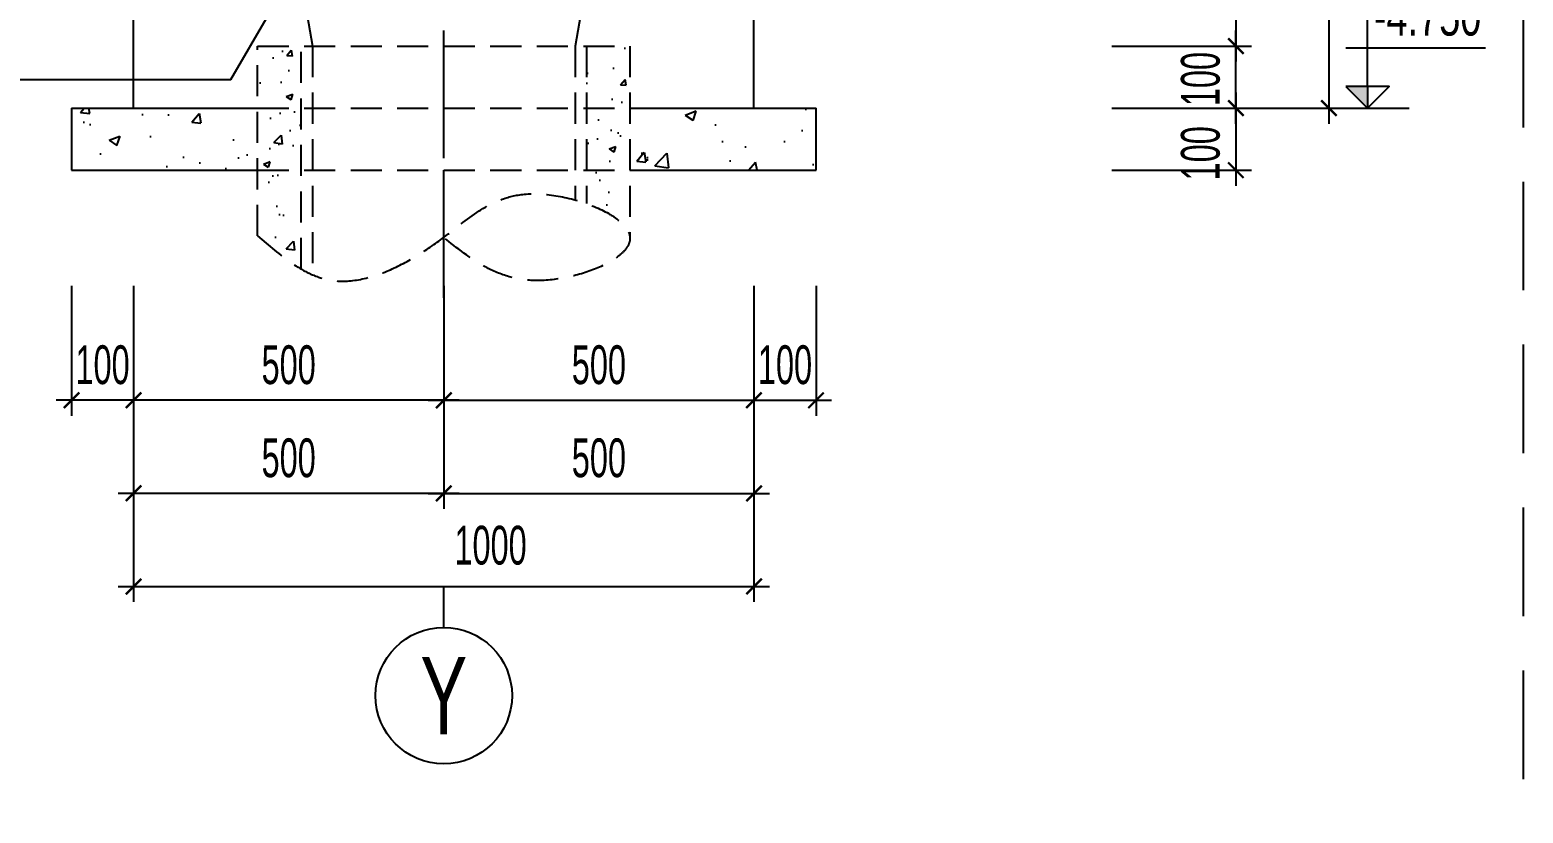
# Model space of a CAD drawing. Header units: metres. Extents: x 71 to 322128, y -14 to 304634.
# Drawn here: x 280690 to 283097, y 293291 to 294553 of the extents above; entities that cross this region are included whole.
import ezdxf
from ezdxf.enums import TextEntityAlignment as Align

# ---------------------------------------------------------------- set-up
doc = ezdxf.new("R2010")
doc.units = ezdxf.units.M
doc.header["$LTSCALE"] = 1000
doc.header["$MEASUREMENT"] = 0
doc.header["$PDMODE"] = 3
doc.linetypes.add('CENTER2', pattern=[1.125, 0.75, -0.125, 0.125, -0.125])
doc.linetypes.add('HIDDEN', pattern=[0.375, 0.25, -0.125])
doc.layers.get('0').update_dxf_attribs({"linetype": 'CONTINUOUS'})
doc.layers.get('Defpoints').update_dxf_attribs({"linetype": 'CONTINUOUS'})
for name, color, linetype in [('CDC.01.AXIS', 160, 'CENTER2'), ('CDC.02.DIM', 1, 'CONTINUOUS'), ('CDC.03.BORDER', 3, 'CONTINUOUS'), ('CDC.04.HIDDEN', 8, 'HIDDEN'), ('CDC.06.TEXT', 2, 'CONTINUOUS'), ('CDC.10.HATCH', 9, 'CONTINUOUS'), ('CDC.11.NOTE', 8, 'CONTINUOUS')]:
    doc.layers.add(name, color=color, linetype=linetype)
doc.styles.add('ARIAL', font='arial.ttf', dxfattribs={"width": 0.6})
doc.dimstyles.new('25', dxfattribs={"dimscale": 25, "dimtxt": 2.5, "dimasz": 1, "dimexe": 1, "dimexo": 0, "dimgap": 1, "dimtad": 1, "dimdec": 0, "dimdsep": 46, "dimtxsty": 'ARIAL', "dimblk": 'ARCHTICK', "dimcen": 1, "dimdle": 1, "dimclrd": 1, "dimclre": 1, "dimclrt": 2, "dimadec": 0, "dimazin": 0, "dimtfac": 0.00072, "dimtdec": 0, "dimtix": 1, "dimtmove": 2, "dimatfit": 3, "dimldrblk": 'ARCHTICK', "dimfxl": 1, "dimtolj": 1, "dimarcsym": 0})
pattern_1 = [(50, (-45229.15, -84457.8), (179.315046, -15.688034), [18.75, -206.25]), (355, (-45229.15, -84457.8), (-34.687833, 188.048033), [15, -165]), (100.4514, (-45214.2, -84459.1), (144.627345, 172.359886), [15.93505, -175.28553]), (46.1842, (-45229.15, -84407.8), (266.81026, -41.37975), [28.125, -309.375]), (96.6356, (-45206.9, -84411.25), (233.66568, 243.52947), [23.90257, -262.92825]), (351.1842, (-45229.15, -84407.8), (233.66549, 243.52965), [22.5, -247.5]), (21, (-45204.15, -84420.3), (149.226763, -100.654723), [18.75, -206.25]), (326, (-45204.15, -84420.3), (60.82883, 181.28751), [15, -165]), (71.4514, (-45191.71, -84428.69), (210.05566, 80.632624), [15.93505, -175.28553]), (37.5, (-45229.15, -84457.8), (3.039964, 83.2234635), [0, -163, 0, -167.5, 0, -165.625]), (7.5, (-45229.15, -84457.8), (65.767384, 98.602928), [0, -95.5, 0, -159.25, 0, -63.125]), (327.5, (-45284.9, -84457.8), (133.455609, -5.638718), [0, -62.5, 0, -195, 0, -258.75]), (317.5, (-45309.9, -84457.8), (145.796542, 25.026246), [0, -81.25, 0, -129.5, 0, -183.75])]
pattern_2 = [(50, (-392.13, -46742.48), (107.589027, -9.41282), [11.25, -123.75]), (355, (-392.13, -46742.48), (-20.8127, 112.82882), [9, -99]), (100.4514, (-383.17, -46743.27), (86.776407, 103.415931), [9.561028, -105.171317]), (46.1842, (-392.13, -46712.48), (160.086157, -24.827852), [16.875, -185.625]), (96.6356, (-378.8, -46714.55), (140.199406, 146.11768), [14.341543, -157.75695]), (351.1842, (-392.13, -46712.48), (140.19929, 146.11779), [13.5, -148.5]), (21, (-377.13, -46719.98), (89.536058, -60.392834), [11.25, -123.75]), (326, (-377.13, -46719.98), (36.4973, 108.772507), [9, -99]), (71.4514, (-369.67, -46725.02), (126.033394, 48.379575), [9.561028, -105.171317]), (37.5, (-392.133, -46742.484), (1.8239783, 49.934078), [0, -97.8, 0, -100.5, 0, -99.375]), (7.5, (-392.133, -46742.484), (39.4604306, 59.161757), [0, -57.3, 0, -95.55, 0, -37.875]), (327.5, (-425.583, -46742.484), (80.0733654, -3.3832308), [0, -37.5, 0, -117, 0, -155.25]), (317.5, (-440.58, -46742.484), (87.477925, 15.015747), [0, -48.75, 0, -77.7, 0, -110.25])]

# ---------------------------------------------------------------- blocks, each defined once
blk = doc.blocks.new('_ArchTick')
at = {"color": 0, "linetype": 'ByBlock', "const_width": 0.15}
blk.add_lwpolyline([(-0.5, -0.5), (0.5, 0.5)], dxfattribs=at)
blk = doc.blocks.new('*D15')
at = {"layer": 'CDC.02.DIM', "color": 1, "lineweight": -2, "transparency": 16777216}
for p, q in [((280857, 294141), (280857, 293931.5)), ((281357, 294141), (281357, 293931.5)), ((281382, 293956.5), (280832, 293956.5))]:
    blk.add_line(p, q, dxfattribs=at)
at = {"layer": 'Defpoints', "color": 0, "transparency": 16777216}
for p in [(280857, 294141), (281357, 294141), (280857, 293956.5)]:
    blk.add_point(p, dxfattribs=at)
at = {"layer": 'CDC.02.DIM', "color": 1, "lineweight": -2, "transparency": 16777216, "xscale": 25, "yscale": 25, "zscale": 25, "rotation": 180}
blk.add_blockref('_ArchTick', (280857, 293956.5), dxfattribs=at)
at = {"layer": 'CDC.02.DIM', "color": 1, "lineweight": -2, "transparency": 16777216, "xscale": 25, "yscale": 25, "zscale": 25}
blk.add_blockref('_ArchTick', (281357, 293956.5), dxfattribs=at)
at = {"layer": 'CDC.02.DIM', "color": 2, "transparency": 16777216, "insert": (281107, 294013.4), "char_height": 62.5, "attachment_point": 5, "style": 'ARIAL'}
blk.add_mtext('\\A1;500', dxfattribs=at)
blk = doc.blocks.new('*D16')
at = {"layer": 'CDC.02.DIM', "color": 1, "lineweight": -2, "transparency": 16777216}
for p, q in [((281357, 294141), (281357, 293931.5)), ((281857, 294141), (281857, 293931.5)), ((281332, 293956.5), (281882, 293956.5))]:
    blk.add_line(p, q, dxfattribs=at)
at = {"layer": 'Defpoints', "color": 0, "transparency": 16777216}
for p in [(281357, 294141), (281857, 294141), (281857, 293956.5)]:
    blk.add_point(p, dxfattribs=at)
at = {"layer": 'CDC.02.DIM', "color": 1, "lineweight": -2, "transparency": 16777216, "xscale": 25, "yscale": 25, "zscale": 25, "rotation": 180}
blk.add_blockref('_ArchTick', (281357, 293956.5), dxfattribs=at)
at = {"layer": 'CDC.02.DIM', "color": 1, "lineweight": -2, "transparency": 16777216, "xscale": 25, "yscale": 25, "zscale": 25}
blk.add_blockref('_ArchTick', (281857, 293956.5), dxfattribs=at)
at = {"layer": 'CDC.02.DIM', "color": 2, "transparency": 16777216, "insert": (281607, 294013.4), "char_height": 62.5, "attachment_point": 5, "style": 'ARIAL'}
blk.add_mtext('\\A1;500', dxfattribs=at)
blk = doc.blocks.new('*D17')
at = {"layer": 'CDC.02.DIM', "color": 1, "lineweight": -2, "transparency": 16777216}
for p, q in [((280857, 294141), (280857, 293631.5)), ((281857, 294141), (281857, 293631.5)), ((280832, 293656.5), (281882, 293656.5))]:
    blk.add_line(p, q, dxfattribs=at)
at = {"layer": 'Defpoints', "color": 0, "transparency": 16777216}
for p in [(280857, 294141), (281857, 294141), (281857, 293656.5)]:
    blk.add_point(p, dxfattribs=at)
at = {"layer": 'CDC.02.DIM', "color": 1, "lineweight": -2, "transparency": 16777216, "xscale": 25, "yscale": 25, "zscale": 25, "rotation": 180}
blk.add_blockref('_ArchTick', (280857, 293656.5), dxfattribs=at)
at = {"layer": 'CDC.02.DIM', "color": 1, "lineweight": -2, "transparency": 16777216, "xscale": 25, "yscale": 25, "zscale": 25}
blk.add_blockref('_ArchTick', (281857, 293656.5), dxfattribs=at)
at = {"layer": 'CDC.02.DIM', "color": 2, "transparency": 16777216, "insert": (281432.4, 293722.6), "char_height": 62.5, "attachment_point": 5, "style": 'ARIAL'}
blk.add_mtext('\\A1;1000', dxfattribs=at)
blk = doc.blocks.new('*D18')
at = {"layer": 'CDC.02.DIM', "color": 1, "lineweight": -2, "transparency": 16777216}
for p, q in [((281857, 294141), (281857, 293931.5)), ((281957, 294141), (281957, 293931.5)), ((281832, 293956.5), (281982, 293956.5))]:
    blk.add_line(p, q, dxfattribs=at)
at = {"layer": 'Defpoints', "color": 0, "transparency": 16777216}
for p in [(281857, 294141), (281957, 294141), (281957, 293956.5)]:
    blk.add_point(p, dxfattribs=at)
at = {"layer": 'CDC.02.DIM', "color": 1, "lineweight": -2, "transparency": 16777216, "xscale": 25, "yscale": 25, "zscale": 25, "rotation": 180}
blk.add_blockref('_ArchTick', (281857, 293956.5), dxfattribs=at)
at = {"layer": 'CDC.02.DIM', "color": 1, "lineweight": -2, "transparency": 16777216, "xscale": 25, "yscale": 25, "zscale": 25}
blk.add_blockref('_ArchTick', (281957, 293956.5), dxfattribs=at)
at = {"layer": 'CDC.02.DIM', "color": 2, "transparency": 16777216, "insert": (281907, 294013.4), "char_height": 62.5, "attachment_point": 5, "style": 'ARIAL'}
blk.add_mtext('\\A1;100', dxfattribs=at)
blk = doc.blocks.new('*D19')
at = {"layer": 'CDC.02.DIM', "color": 1, "lineweight": -2, "transparency": 16777216}
for p, q in [((280757, 294141), (280757, 293931.5)), ((280857, 294141), (280857, 293931.5)), ((280882, 293956.5), (280732, 293956.5))]:
    blk.add_line(p, q, dxfattribs=at)
at = {"layer": 'Defpoints', "color": 0, "transparency": 16777216}
for p in [(280757, 294141), (280857, 294141), (280757, 293956.5)]:
    blk.add_point(p, dxfattribs=at)
at = {"layer": 'CDC.02.DIM', "color": 1, "lineweight": -2, "transparency": 16777216, "xscale": 25, "yscale": 25, "zscale": 25, "rotation": 180}
blk.add_blockref('_ArchTick', (280757, 293956.5), dxfattribs=at)
at = {"layer": 'CDC.02.DIM', "color": 1, "lineweight": -2, "transparency": 16777216, "xscale": 25, "yscale": 25, "zscale": 25}
blk.add_blockref('_ArchTick', (280857, 293956.5), dxfattribs=at)
at = {"layer": 'CDC.02.DIM', "color": 2, "transparency": 16777216, "insert": (280807, 294013.4), "char_height": 62.5, "attachment_point": 5, "style": 'ARIAL'}
blk.add_mtext('\\A1;100', dxfattribs=at)
blk = doc.blocks.new('*D22')
at = {"layer": 'CDC.02.DIM', "color": 1, "lineweight": -2, "transparency": 16777216}
for p, q in [((282783.7, 295952.2), (282783.7, 294402.2)), ((282433.7, 295927.2), (282808.7, 295927.2)), ((282433.7, 294427.2), (282808.7, 294427.2))]:
    blk.add_line(p, q, dxfattribs=at)
at = {"layer": 'Defpoints', "color": 0, "transparency": 16777216}
for p in [(282433.7, 295927.2), (282433.7, 294427.2), (282783.7, 294427.2)]:
    blk.add_point(p, dxfattribs=at)
at = {"layer": 'CDC.02.DIM', "color": 1, "lineweight": -2, "transparency": 16777216, "xscale": 25, "yscale": 25, "zscale": 25}
for p, rotation in [((282783.7, 295927.2), 90), ((282783.7, 294427.2), 270)]:
    blk.add_blockref('_ArchTick', p, dxfattribs=dict(at, rotation=rotation))
at = {"layer": 'CDC.02.DIM', "color": 2, "transparency": 16777216, "insert": (282726.8, 295177.2), "char_height": 62.5, "attachment_point": 5, "rotation": 90, "style": 'ARIAL'}
blk.add_mtext('\\A1;1500', dxfattribs=at)
blk = doc.blocks.new('*D24')
at = {"layer": 'CDC.02.DIM', "color": 1, "lineweight": -2, "transparency": 16777216}
for p, q in [((282633.7, 294902.2), (282633.7, 294502.2)), ((282433.7, 294877.2), (282658.7, 294877.2)), ((282433.7, 294527.2), (282658.7, 294527.2))]:
    blk.add_line(p, q, dxfattribs=at)
at = {"layer": 'Defpoints', "color": 0, "transparency": 16777216}
for p in [(282433.7, 294877.2), (282433.7, 294527.2), (282633.7, 294527.2)]:
    blk.add_point(p, dxfattribs=at)
at = {"layer": 'CDC.02.DIM', "color": 1, "lineweight": -2, "transparency": 16777216, "xscale": 25, "yscale": 25, "zscale": 25}
for p, rotation in [((282633.7, 294877.2), 90), ((282633.7, 294527.2), 270)]:
    blk.add_blockref('_ArchTick', p, dxfattribs=dict(at, rotation=rotation))
at = {"layer": 'CDC.02.DIM', "color": 2, "transparency": 16777216, "insert": (282576.8, 294702.2), "char_height": 62.5, "attachment_point": 5, "rotation": 90, "style": 'ARIAL'}
blk.add_mtext('\\A1;350', dxfattribs=at)
blk = doc.blocks.new('*D25')
at = {"layer": 'CDC.02.DIM', "color": 1, "lineweight": -2, "transparency": 16777216}
for p, q in [((282633.7, 294452.2), (282633.7, 294302.2)), ((282433.7, 294427.2), (282658.7, 294427.2)), ((282433.7, 294327.2), (282658.7, 294327.2))]:
    blk.add_line(p, q, dxfattribs=at)
at = {"layer": 'Defpoints', "color": 0, "transparency": 16777216}
for p in [(282433.7, 294427.2), (282433.7, 294327.2), (282633.7, 294327.2)]:
    blk.add_point(p, dxfattribs=at)
at = {"layer": 'CDC.02.DIM', "color": 1, "lineweight": -2, "transparency": 16777216, "xscale": 25, "yscale": 25, "zscale": 25}
for p, rotation in [((282633.7, 294427.2), 90), ((282633.7, 294327.2), 270)]:
    blk.add_blockref('_ArchTick', p, dxfattribs=dict(at, rotation=rotation))
at = {"layer": 'CDC.02.DIM', "color": 2, "transparency": 16777216, "insert": (282576.8, 294354.5), "char_height": 62.5, "attachment_point": 5, "rotation": 90, "style": 'ARIAL'}
blk.add_mtext('\\A1;100', dxfattribs=at)
blk = doc.blocks.new('*D26')
at = {"layer": 'CDC.02.DIM', "color": 1, "lineweight": -2, "transparency": 16777216}
for p, q in [((282633.7, 294402.2), (282633.7, 294552.2)), ((282433.7, 294527.2), (282658.7, 294527.2)), ((282433.7, 294427.2), (282658.7, 294427.2))]:
    blk.add_line(p, q, dxfattribs=at)
at = {"layer": 'Defpoints', "color": 0, "transparency": 16777216}
for p in [(282433.7, 294527.2), (282633.7, 294527.2), (282433.7, 294427.2)]:
    blk.add_point(p, dxfattribs=at)
at = {"layer": 'CDC.02.DIM', "color": 1, "lineweight": -2, "transparency": 16777216, "xscale": 25, "yscale": 25, "zscale": 25}
for p, rotation in [((282633.7, 294527.2), 90), ((282633.7, 294427.2), 270)]:
    blk.add_blockref('_ArchTick', p, dxfattribs=dict(at, rotation=rotation))
at = {"layer": 'CDC.02.DIM', "color": 2, "transparency": 16777216, "insert": (282576.8, 294474.1), "char_height": 62.5, "attachment_point": 5, "rotation": 90, "style": 'ARIAL'}
blk.add_mtext('\\A1;100', dxfattribs=at)
blk = doc.blocks.new('*D27')
at = {"layer": 'CDC.02.DIM', "color": 1, "lineweight": -2, "transparency": 16777216}
for p, q in [((280857, 294141), (280857, 293781.5)), ((281357, 294141), (281357, 293781.5)), ((281382, 293806.5), (280832, 293806.5))]:
    blk.add_line(p, q, dxfattribs=at)
at = {"layer": 'Defpoints', "color": 0, "transparency": 16777216}
for p in [(280857, 294141), (281357, 294141), (280857, 293806.5)]:
    blk.add_point(p, dxfattribs=at)
at = {"layer": 'CDC.02.DIM', "color": 1, "lineweight": -2, "transparency": 16777216, "xscale": 25, "yscale": 25, "zscale": 25, "rotation": 180}
blk.add_blockref('_ArchTick', (280857, 293806.5), dxfattribs=at)
at = {"layer": 'CDC.02.DIM', "color": 1, "lineweight": -2, "transparency": 16777216, "xscale": 25, "yscale": 25, "zscale": 25}
blk.add_blockref('_ArchTick', (281357, 293806.5), dxfattribs=at)
at = {"layer": 'CDC.02.DIM', "color": 2, "transparency": 16777216, "insert": (281107, 293863.4), "char_height": 62.5, "attachment_point": 5, "style": 'ARIAL'}
blk.add_mtext('\\A1;500', dxfattribs=at)
blk = doc.blocks.new('*D28')
at = {"layer": 'CDC.02.DIM', "color": 1, "lineweight": -2, "transparency": 16777216}
for p, q in [((281357, 294141), (281357, 293781.5)), ((281857, 294141), (281857, 293781.5)), ((281332, 293806.5), (281882, 293806.5))]:
    blk.add_line(p, q, dxfattribs=at)
at = {"layer": 'Defpoints', "color": 0, "transparency": 16777216}
for p in [(281357, 294141), (281857, 294141), (281857, 293806.5)]:
    blk.add_point(p, dxfattribs=at)
at = {"layer": 'CDC.02.DIM', "color": 1, "lineweight": -2, "transparency": 16777216, "xscale": 25, "yscale": 25, "zscale": 25, "rotation": 180}
blk.add_blockref('_ArchTick', (281357, 293806.5), dxfattribs=at)
at = {"layer": 'CDC.02.DIM', "color": 1, "lineweight": -2, "transparency": 16777216, "xscale": 25, "yscale": 25, "zscale": 25}
blk.add_blockref('_ArchTick', (281857, 293806.5), dxfattribs=at)
at = {"layer": 'CDC.02.DIM', "color": 2, "transparency": 16777216, "insert": (281607, 293863.4), "char_height": 62.5, "attachment_point": 5, "style": 'ARIAL'}
blk.add_mtext('\\A1;500', dxfattribs=at)

msp = doc.modelspace()

# ---------------------------------------------------------------- hatches: boundary and pattern name
at = {"layer": 'CDC.04.HIDDEN', "ltscale": 0.2}
h = msp.add_hatch(dxfattribs=at)
h.set_pattern_fill('AR-CONC', color=256, scale=15, style=0)
h.set_pattern_definition(pattern_2)
h.paths.add_polyline_path([(281127, 294527.2), (281057, 294527.2), (281057, 294427.2), (281127, 294427.2)])
h = msp.add_hatch(dxfattribs=at)
h.set_pattern_fill('AR-CONC', color=256, scale=15, style=0)
h.set_pattern_definition(pattern_2)
h.paths.add_polyline_path([(281587, 294427.2), (281657, 294427.2), (281657, 294527.2), (281587, 294527.2)])
at = {"layer": 'CDC.10.HATCH'}
h = msp.add_hatch(dxfattribs=at)
h.set_pattern_fill('AR-CONC', color=256, scale=25, style=0)
h.set_pattern_definition(pattern_1)
h.paths.add_polyline_path([(281057, 294327.2), (281057, 294427.2), (280757, 294427.2), (280757, 294327.2)])
h = msp.add_hatch(dxfattribs=at)
h.set_pattern_fill('AR-CONC', color=256, scale=15, style=0)
h.set_pattern_definition(pattern_2)
h.paths.add_polyline_path([(281127, 294427.2), (281057, 294427.2), (281057, 294327.2), (281127, 294327.2)])
h = msp.add_hatch(dxfattribs=at)
h.set_pattern_fill('AR-CONC', color=256, scale=15, style=0)
h.set_pattern_definition(pattern_2)
h.paths.add_polyline_path([(281587, 294327.2), (281657, 294327.2), (281657, 294427.2), (281587, 294427.2)])
h = msp.add_hatch(dxfattribs=at)
h.set_pattern_fill('AR-CONC', color=256, scale=25, style=0)
h.set_pattern_definition(pattern_1)
h.paths.add_polyline_path([(281957, 294327.2), (281957, 294427.2), (281657, 294427.2), (281657, 294327.2)])
h = msp.add_hatch(dxfattribs=at)
h.set_pattern_fill('AR-CONC', color=256, scale=15, style=0)
h.set_pattern_definition(pattern_2)
edge = h.paths.add_edge_path()
edge.add_line((281127, 294327.2), (281057, 294327.2))
edge.add_line((281057, 294327.2), (281057, 294221.4))
edge.add_spline(control_points=[(281057, 294221.4), (281080, 294201.7), (281103, 294181.9), (281127, 294168)], knot_values=[0, 0, 0, 0, 84.548857, 84.548857, 84.548857, 84.548857], degree=3, periodic=0)
edge.add_line((281127, 294168), (281127, 294327.2))
h = msp.add_hatch(dxfattribs=at)
h.set_pattern_fill('AR-CONC', color=256, scale=15, style=0)
h.set_pattern_definition(pattern_2)
edge = h.paths.add_edge_path()
edge.add_spline(control_points=[(281587, 294273.5), (281625.6, 294259.9), (281656.2, 294239.1), (281657, 294218.4)], knot_values=[562.153617, 562.153617, 562.153617, 562.153617, 661.391069, 661.391069, 661.391069, 661.391069], degree=3, periodic=0)
edge.add_line((281657, 294218.4), (281657, 294327.2))
edge.add_line((281657, 294327.2), (281587, 294327.2))
edge.add_line((281587, 294327.2), (281587, 294273.5))
at = {"layer": 'CDC.11.NOTE'}
msp.add_hatch(color=256, dxfattribs=at).paths.add_polyline_path([(282845.9, 294462.2), (282810.9, 294462.2), (282845.9, 294427.2)])

# ---------------------------------------------------------------- linework, layer by layer
at = {"layer": 'CDC.01.AXIS', "ltscale": 0.2}
for p, q in [((281357, 294177.2), (281357, 296084.9)), ((281357, 294121.4), (281357, 294627.2))]:
    msp.add_line(p, q, dxfattribs=at)
at = {"layer": 'CDC.03.BORDER'}
for p, q in [((280857, 294427.2), (280857, 295127.2)), ((281857, 294427.2), (281857, 295127.2))]:
    msp.add_line(p, q, dxfattribs=at)
at = {"layer": 'CDC.04.HIDDEN', "ltscale": 0.7}
msp.add_line((283096.7, 304283.7), (283096.7, 290133.7), dxfattribs=at)
at = {"layer": 'CDC.04.HIDDEN', "ltscale": 0.2}
for p, q in [((281057, 294221.4), (281057, 294527.2)), ((281057, 294527.2), (281657, 294527.2)), ((281127, 294168), (281127, 294527.2)), ((281587, 294527.2), (281587, 294273.5)), ((281657, 294527.2), (281657, 294221.4)), ((281057, 294427.2), (281657, 294427.2)), ((281057, 294327.2), (281657, 294327.2))]:
    msp.add_line(p, q, dxfattribs=at)
for points in [[(281058.8, 295019.6), (281145.6, 294527.2), (281145.6, 294158.6)], [(281655.3, 295019.6), (281568.5, 294527.2), (281568.5, 294279.4)]]:
    msp.add_lwpolyline(points, dxfattribs=at)
msp.add_spline([(281057, 294221.4), (281169.6, 294150.9), (281357, 294219), (281489.7, 294288.7), (281657, 294216.5), (281506.8, 294149.4), (281357, 294219)], degree=3, dxfattribs=at)
at = {"layer": 'CDC.11.NOTE'}
for p, q in [((282845.9, 294462.2), (282845.9, 294613.5)), ((282811.1, 294524.6), (283036.2, 294524.6)), ((282845.9, 294462.2), (282845.9, 294427.2)), ((280757, 294427.2), (281057, 294427.2)), ((280757, 294427.2), (280757, 294327.2)), ((281657, 294427.2), (281957, 294427.2)), ((281957, 294327.2), (281957, 294427.2)), ((282778.7, 294427.2), (282913.1, 294427.2)), ((280757, 294327.2), (281057, 294327.2)), ((281657, 294327.2), (281957, 294327.2)), ((281357, 293590.6), (281357, 293656.5))]:
    msp.add_line(p, q, dxfattribs=at)
for points in [[(281073.7, 294577.2), (281013.4, 294472.8), (280406.3, 294472.8)], [(282810.9, 294462.2), (282845.9, 294427.2), (282880.9, 294462.2), (282810.9, 294462.2)]]:
    msp.add_lwpolyline(points, dxfattribs=at)
msp.add_circle((281357, 293480.6), 110, dxfattribs=at)

# ---------------------------------------------------------------- texts
at = {"layer": 'CDC.06.TEXT', "style": 'ARIAL', "width": 0.7}
msp.add_text('-4.750', height=62.5, dxfattribs=at).set_placement((282942.7, 294575.4), align=Align.MIDDLE_CENTER)
at = {"layer": 'CDC.06.TEXT', "style": 'ARIAL', "width": 0.65}
msp.add_text('Y', height=125, dxfattribs=at).set_placement((281357, 293480.6), align=Align.MIDDLE)

# ---------------------------------------------------------------- dimensions: what is measured, and where the dimension line sits
at = {"layer": 'CDC.02.DIM'}
for base, p1, p2, picture, middle in [((282783.7, 294427.2), (282433.7, 295927.2), (282433.7, 294427.2), '*D22', (282726.8, 295177.2)), ((282633.7, 294527.2), (282433.7, 294877.2), (282433.7, 294527.2), '*D24', (282576.8, 294702.2))]:
    dim = msp.add_linear_dim(base=base, p1=p1, p2=p2, angle=90, dimstyle='25', dxfattribs=at)
    dim.commit()
    dim.dimension.update_dxf_attribs({"geometry": picture, "text_midpoint": middle})
for base, p1, p2, angle, picture, middle in [((282633.7, 294527.2), (282433.7, 294427.2), (282433.7, 294527.2), 90, '*D26', (282576.8, 294474.1)), ((282633.7, 294327.2), (282433.7, 294427.2), (282433.7, 294327.2), 90, '*D25', (282576.8, 294354.5)), ((280757, 293956.5), (280857, 294141), (280757, 294141), 180, '*D19', (280807, 294013.4))]:
    dim = msp.add_linear_dim(base=base, p1=p1, p2=p2, angle=angle, dimstyle='25', dxfattribs=at)
    dim.commit()
    dim.dimension.update_dxf_attribs({"geometry": picture, "text_midpoint": middle, "dimtype": 160})
for base, p2, picture, middle in [((280857, 293956.5), (280857, 294141), '*D15', (281107, 294013.4)), ((280857, 293806.5), (280857, 294141), '*D27', (281107, 293863.4)), ((281857, 293956.5), (281857, 294141), '*D16', (281607, 294013.4)), ((281857, 293806.5), (281857, 294141), '*D28', (281607, 293863.4))]:
    dim = msp.add_linear_dim(base=base, p1=(281357, 294141), p2=p2, dimstyle='25', dxfattribs=at)
    dim.commit()
    dim.dimension.update_dxf_attribs({"geometry": picture, "text_midpoint": middle})
for base, p1, p2, picture, middle in [((281857, 293656.5), (280857, 294141), (281857, 294141), '*D17', (281432.4, 293722.6)), ((281957, 293956.5), (281857, 294141), (281957, 294141), '*D18', (281907, 294013.4))]:
    dim = msp.add_linear_dim(base=base, p1=p1, p2=p2, dimstyle='25', dxfattribs=at)
    dim.commit()
    dim.dimension.update_dxf_attribs({"geometry": picture, "text_midpoint": middle, "dimtype": 160})

doc.saveas('drawing.dxf')
